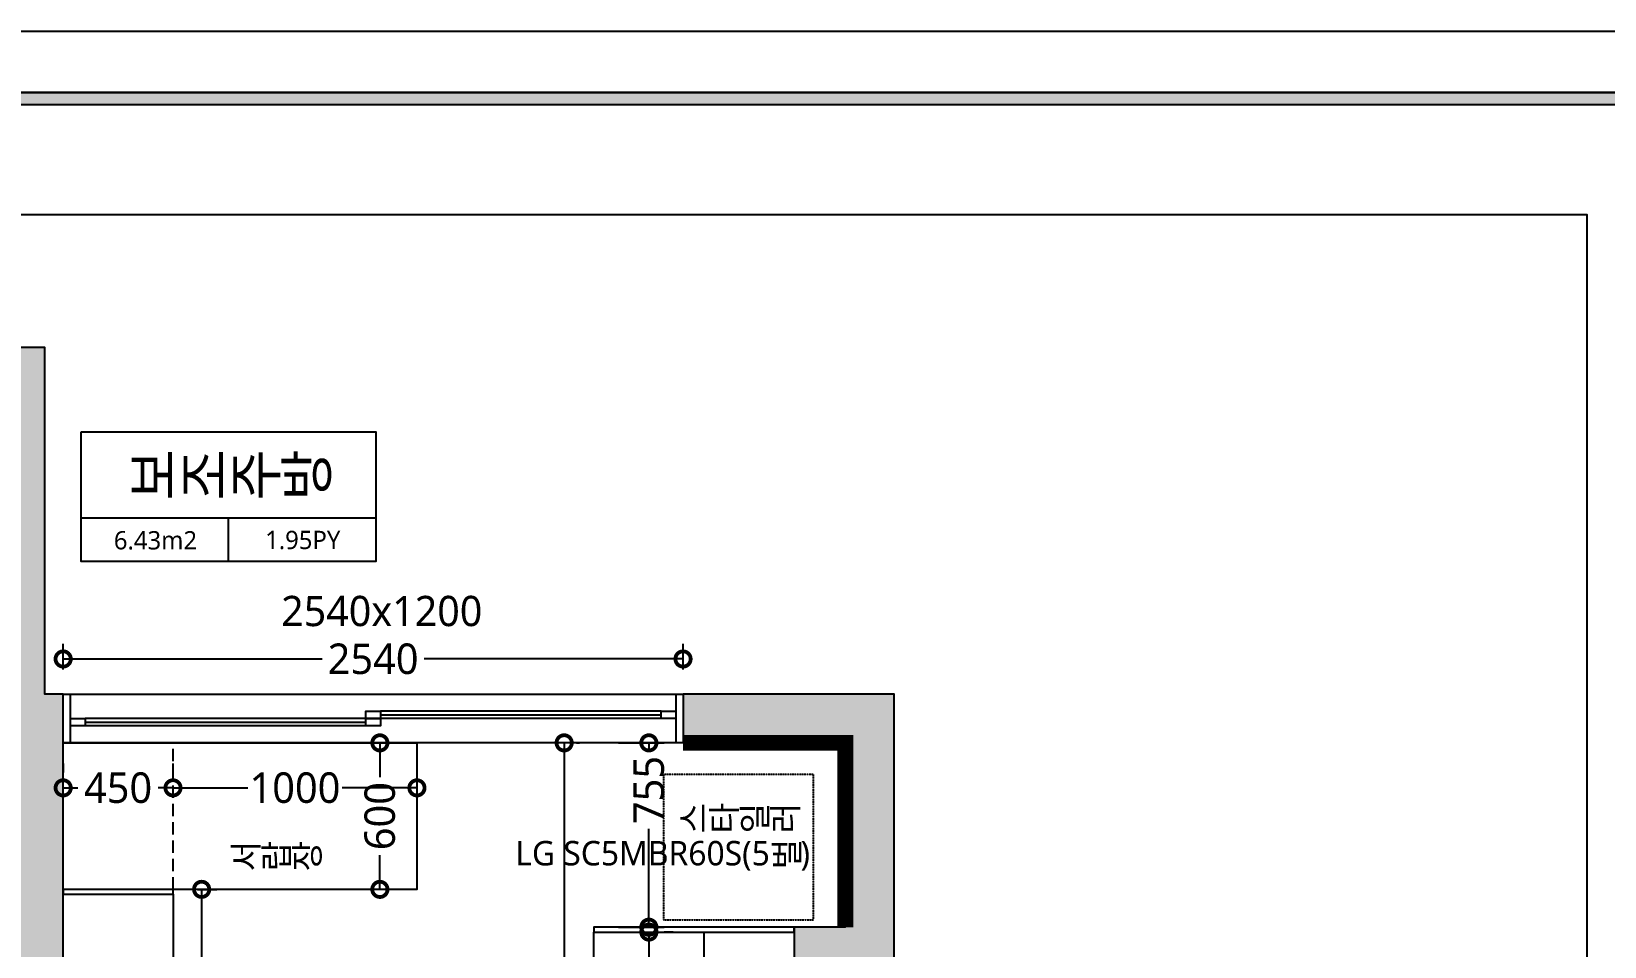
# Model space of a CAD drawing. Header units: millimetres. Extents: x -41292 to 298682, y -22072 to 33155.
# Drawn here: x 202458 to 208904, y 11255 to 15003 of the extents above; entities that cross this region are included whole.
import ezdxf
from ezdxf.enums import TextEntityAlignment as Align

# ---------------------------------------------------------------- set-up
doc = ezdxf.new("R2010")
doc.units = ezdxf.units.MM
for name, pattern in [('CONT', [2, 1, 1]), ('DASHED2', [0.375, 0.25, -0.125]), ('DH-HID2', [1.2, 0.8, -0.4]), ('HID', [2.3, 1.5, -0.8])]:
    doc.linetypes.add(name, pattern=pattern)
for name, color, linetype in [('0-ELC TEXT', 7, 'Continuous'), ('03-TEXT', 3, 'Continuous'), ('06-FUR', 6, 'Continuous'), ('FORM(YOURNAME)-11', 1, 'Continuous'), ('FU-FURM', 251, 'DH-HID2'), ('S-DIM', 7, 'Continuous'), ('벽1', 2, 'Continuous'), ('인테리어_가구_제작', 6, 'Continuous'), ('인테리어_기타', 8, 'Continuous'), ('인테리어_키친', 6, 'Continuous'), ('인테리어_해치_벽체', 8, 'Continuous'), ('창호', 4, 'Continuous'), ('틀', 8, 'Continuous')]:
    doc.layers.add(name, color=color, linetype=linetype)
doc.styles.add('YOURNAME', font='@Microsoft JhengHei UI Light.ttf')
doc.styles.add('넥슨고딕', font='@Microsoft JhengHei Light.ttf')
doc.styles.add('돋움', font='malgun.ttf')
doc.styles.add('코레일둥고', font='@Microsoft JhengHei Light.ttf')
doc.dimstyles.new('50', dxfattribs={"dimscale": 50, "dimtxt": 2.5, "dimasz": 2.5, "dimexe": 1.25, "dimexo": 2, "dimtad": 0, "dimdec": 0, "dimtxsty": '넥슨고딕', "dimblk": 'DOTSMALL', "dimcen": 2.5, "dimclrd": 1, "dimclre": 1, "dimclrt": 2, "dimadec": 0, "dimazin": 0, "dimtfac": 1, "dimtdec": 0, "dimtix": 1, "dimtmove": 0, "dimatfit": 3, "dimldrblk": 'DOTSMALL', "dimfxl": 1.25, "dimarcsym": 0})

# ---------------------------------------------------------------- blocks, each defined once
blk = doc.blocks.new('FORM-ELEVATION')
at = {"layer": 'FORM(YOURNAME)-11'}
h = blk.add_hatch(color=256, dxfattribs=at)
h.dxf.hatch_style = 1
h.paths.add_polyline_path([(-10309, 35708), (71691, 35708), (71691, 35508), (-10309, 35508)])
h.paths.add_polyline_path([(-10309, -21492), (71691, -21492), (71691, -21692), (-10309, -21692)])
at = {"layer": 'Defpoints', "color": 158}
blk.add_lwpolyline([(-10309, -21692), (71691, -21692), (71691, 35708), (-10309, 35708)], close=True, dxfattribs=at)
at = {"layer": 'Defpoints'}
blk.add_lwpolyline([(-8309, 33708), (61071, 33708), (61071, -19692), (-8309, -19692)], close=True, dxfattribs=at)
at = {"layer": 'FORM(YOURNAME)-11', "color": 250}
blk.add_lwpolyline([(-11309, -22692), (72691, -22692), (72691, 36708), (-11309, 36708)], close=True, dxfattribs=at)
at = {"layer": 'FORM(YOURNAME)-11'}
blk.add_lwpolyline([(-10309, 35708), (71691, 35708), (71691, 35508), (-10309, 35508)], close=True, dxfattribs=at)
at = {"layer": 'FORM(YOURNAME)-11', "color": 3, "style": 'YOURNAME'}
for tag, height, p in [('1', 451, (71041, -1219)), ('2', 451, (71041, -1863)), ('3', 451, (71041, -3150)), ('4', 451, (71041, -5081)), ('5', 515, (71041, -7398)), ('6', 515, (71041, -9650)), ('7', 515, (71041, -11903)), ('8', 515, (71041, -14155)), ('9', 515, (71041, -16408)), ('10', 515, (66791, -18596)), ('11', 515, (71041, -18660)), ('12', 515, (66791, -20848)), ('13', 515, (71041, -20848))]:
    blk.add_attdef(tag, text='', height=height, dxfattribs=at).set_placement(p, align=Align.MIDDLE_RIGHT)
blk = doc.blocks.new('asesdxd')
at = {"layer": '창호'}
for p, q in [((85881, 12189.4), (84731, 12189.4)), ((87091, 12219.4), (85941, 12219.4)), ((87091, 12189.4), (85941, 12189.4)), ((85881, 12159.4), (84731, 12159.4))]:
    blk.add_line(p, q, dxfattribs=at)
at = {"layer": '틀'}
for p, q in [((84641, 12289.4), (87181, 12289.4)), ((84641, 12089.4), (84641, 12289.4)), ((84671, 12089.4), (84671, 12289.4)), ((87151, 12289.4), (87151, 12089.4)), ((87181, 12289.4), (87181, 12089.4)), ((85941, 12204.4), (87091, 12204.4)), ((84731, 12174.4), (85881, 12174.4)), ((87181, 12089.4), (84641, 12089.4))]:
    blk.add_line(p, q, dxfattribs=at)
for points in [[(84671, 12159.4), (84671, 12189.4), (84731, 12189.4), (84731, 12159.4)], [(85881, 12189.4), (85881, 12219.4), (85941, 12219.4), (85941, 12189.4)], [(85881, 12159.4), (85881, 12189.4), (85941, 12189.4), (85941, 12159.4)], [(87091, 12189.4), (87091, 12219.4), (87151, 12219.4), (87151, 12189.4)]]:
    blk.add_lwpolyline(points, close=True, dxfattribs=at)
blk = doc.blocks.new('rhsiehxedsl')
at = {"layer": '인테리어_해치_벽체'}
h = blk.add_hatch(color=256, dxfattribs=at)
h.dxf.hatch_style = 1
h.paths.add_polyline_path([(54266, -16290.6), (54266, -16490.6), (54366, -16490.6), (54366, -21710.6), (54566, -21710.6), (54566, -19100.6), (54641, -19100.6), (54641, -17710.6), (54566, -17710.6), (54566, -16290.6)])
h.paths.add_polyline_path([(52456, -17810.6), (53466, -17810.6), (53466, -18020.6), (52456, -18020.6)])
h.paths.add_polyline_path([(57966, -28160.6), (57966, -28360.6), (59146, -28360.6), (59146, -18980.6), (58046, -18980.6), (58046, -17710.6), (57181, -17710.6), (57181, -17910.6), (57846, -17910.6), (57846, -18665.6), (57636, -18665.6), (57636, -18880.6), (57266, -18880.6), (57266, -21510.6), (55466, -21510.6), (55466, -21710.6), (56386, -21710.6), (56386, -23110.6), (55556, -23110.6), (55556, -23310.6), (57236, -23310.6), (57236, -21810.6), (57566, -21810.6), (57566, -21710.6), (57466, -21710.6), (57466, -19230.6), (58986, -19230.6), (58986, -21710.6), (58366, -21710.6), (58366, -21810.6), (58986, -21810.6), (58986, -23210.6), (58846, -23210.6), (58846, -26860.6), (57966, -26860.6), (57966, -27060.6), (58846, -27060.6), (58846, -28160.6)])
h.paths.add_polyline_path([(54456, -27060.6), (54966, -27060.6), (54966, -26860.6), (54656, -26860.6), (54656, -23110.6), (54456, -23110.6)])
h.paths.add_polyline_path([(54456, -28160.6), (54566, -28160.6), (54566, -28650.6), (54456, -28650.6)])
h.paths.add_polyline_path([(49456, -23190.6), (49656, -23190.6), (49656, -28650.6), (49456, -28650.6)])
h.paths.add_polyline_path([(48556, -23190.6), (48556, -23390.6), (45866, -23390.6), (45866, -28280.6), (46566, -28280.6), (46566, -28480.6), (45666, -28480.6), (45666, -23190.6)])
h.paths.add_polyline_path([(49616, -18160.6), (50716, -18160.6), (50716, -18920.6), (49616, -18920.6)], flags=16)
h.paths.add_polyline_path([(48866, -16790.6), (49496, -16790.6), (49496, -16290.6), (50806, -16290.6), (50806, -16490.6), (49616, -16490.6), (49616, -17950.6), (50766, -17950.6), (50766, -17810.6), (51456, -17810.6), (51456, -18020.6), (50916, -18020.6), (50916, -21660.6), (49966, -21660.6), (49966, -21460.6), (50716, -21460.6), (50716, -19120.6), (49166, -19120.6), (49166, -21660.6), (48966, -21660.6), (48966, -18980.6), (49516, -18980.6), (49516, -18160.6), (48966, -18160.6), (48966, -17950.6), (49296, -17950.6), (49296, -17730.6), (49516, -17730.6), (49516, -16990.6), (48866, -16990.6)])
h.paths.add_polyline_path([(45666, -16790.6), (45866, -16790.6), (45866, -21460.6), (48066, -21460.6), (48066, -21660.6), (45866, -21660.6), (45866, -22050.6), (45666, -22050.6)])
at = {"layer": '벽1'}
for points in [[(54266, -16290.6), (54266, -16490.6), (54366, -16490.6), (54366, -21710.6), (54566, -21710.6), (54566, -19100.6), (54641, -19100.6), (54641, -17710.6), (54566, -17710.6), (54566, -16290.6), (54266, -16290.6)], [(58046, -18980.6), (58046, -17710.6), (57181, -17710.6), (57181, -17910.6), (57846, -17910.6), (57846, -18665.6), (57636, -18665.6), (57636, -18880.6)]]:
    blk.add_lwpolyline(points, dxfattribs=at)
blk = doc.blocks.new('_DotSmall')
at = {"color": 0, "linetype": 'ByBlock', "const_width": 0.5}
blk.add_lwpolyline([(-0.0625, 0, 1), (0.0625, 0, 1)], format="xyb", close=True, dxfattribs=at)
blk = doc.blocks.new('*D316')
at = {"layer": 'Defpoints', "color": 0, "transparency": 16777216}
for p in [(202588.2, 11905.1), (203038.2, 11905.1), (203038.2, 11905.1)]:
    blk.add_point(p, dxfattribs=at)
at = {"layer": 'S-DIM', "color": 1, "lineweight": -2, "transparency": 16777216}
for p, q in [((202588.2, 12005.1), (202588.2, 11967.6)), ((203038.2, 12005.1), (203038.2, 11967.6)), ((202588.2, 11905.1), (202648.5, 11905.1)), ((203038.2, 11905.1), (202977.9, 11905.1))]:
    blk.add_line(p, q, dxfattribs=at)
at = {"layer": 'S-DIM', "color": 1, "lineweight": -2, "transparency": 16777216, "xscale": 125, "yscale": 125, "zscale": 125, "rotation": 180}
blk.add_blockref('_DotSmall', (202588.2, 11905.1), dxfattribs=at)
at = {"layer": 'S-DIM', "color": 1, "lineweight": -2, "transparency": 16777216, "xscale": 125, "yscale": 125, "zscale": 125}
blk.add_blockref('_DotSmall', (203038.2, 11905.1), dxfattribs=at)
at = {"layer": 'S-DIM', "color": 2, "transparency": 16777216, "insert": (202813.2, 11905.1), "char_height": 125, "attachment_point": 5, "style": '넥슨고딕'}
blk.add_mtext('450', dxfattribs=at)
blk = doc.blocks.new('*D317')
at = {"layer": 'Defpoints', "color": 0, "transparency": 16777216}
for p in [(203038.2, 11905.1), (204037.8, 11905.1), (204037.8, 11905.1)]:
    blk.add_point(p, dxfattribs=at)
at = {"layer": 'S-DIM', "color": 1, "lineweight": -2, "transparency": 16777216}
for p, q in [((203038.2, 12005.1), (203038.2, 11967.6)), ((204037.8, 12005.1), (204037.8, 11967.6)), ((203038.2, 11905.1), (203344.3, 11905.1)), ((204037.8, 11905.1), (203731.8, 11905.1))]:
    blk.add_line(p, q, dxfattribs=at)
at = {"layer": 'S-DIM', "color": 1, "lineweight": -2, "transparency": 16777216, "xscale": 125, "yscale": 125, "zscale": 125, "rotation": 180}
blk.add_blockref('_DotSmall', (203038.2, 11905.1), dxfattribs=at)
at = {"layer": 'S-DIM', "color": 1, "lineweight": -2, "transparency": 16777216, "xscale": 125, "yscale": 125, "zscale": 125}
blk.add_blockref('_DotSmall', (204037.8, 11905.1), dxfattribs=at)
at = {"layer": 'S-DIM', "color": 2, "transparency": 16777216, "insert": (203538, 11905.1), "char_height": 125, "attachment_point": 5, "style": '넥슨고딕'}
blk.add_mtext('1000', dxfattribs=at)
blk = doc.blocks.new('*D318')
at = {"layer": 'Defpoints', "color": 0, "transparency": 16777216}
for p in [(204037.8, 12089.4), (203886, 11489.4), (204037.8, 11489.4)]:
    blk.add_point(p, dxfattribs=at)
at = {"layer": 'S-DIM', "color": 1, "lineweight": -2, "transparency": 16777216}
for p, q in [((203937.8, 12089.4), (203823.5, 12089.4)), ((203886, 12089.4), (203886, 11949.5)), ((203886, 11489.4), (203886, 11629.3)), ((203937.8, 11489.4), (203823.5, 11489.4))]:
    blk.add_line(p, q, dxfattribs=at)
at = {"layer": 'S-DIM', "color": 1, "lineweight": -2, "transparency": 16777216, "xscale": 125, "yscale": 125, "zscale": 125}
for p, rotation in [((203886, 12089.4), 90), ((203886, 11489.4), 270)]:
    blk.add_blockref('_DotSmall', p, dxfattribs=dict(at, rotation=rotation))
at = {"layer": 'S-DIM', "color": 2, "transparency": 16777216, "insert": (203886, 11789.4), "char_height": 125, "attachment_point": 5, "rotation": 90, "style": '넥슨고딕'}
blk.add_mtext('600', dxfattribs=at)
blk = doc.blocks.new('*D319')
at = {"layer": 'Defpoints', "color": 0, "transparency": 16777216}
for p in [(203038.2, 11489.4), (203038.2, 9489.4), (203155.6, 9489.4)]:
    blk.add_point(p, dxfattribs=at)
at = {"layer": 'S-DIM', "color": 1, "lineweight": -2, "transparency": 16777216}
for p, q in [((203138.2, 11489.4), (203218.1, 11489.4)), ((203155.6, 11489.4), (203155.6, 10696.6)), ((203155.6, 9489.4), (203155.6, 10282.1)), ((203138.2, 9489.4), (203218.1, 9489.4))]:
    blk.add_line(p, q, dxfattribs=at)
at = {"layer": 'S-DIM', "color": 1, "lineweight": -2, "transparency": 16777216, "xscale": 125, "yscale": 125, "zscale": 125}
for p, rotation in [((203155.6, 11489.4), 90), ((203155.6, 9489.4), 270)]:
    blk.add_blockref('_DotSmall', p, dxfattribs=dict(at, rotation=rotation))
at = {"layer": 'S-DIM', "color": 2, "transparency": 16777216, "insert": (203155.6, 10489.4), "char_height": 125, "attachment_point": 5, "rotation": 90, "style": '넥슨고딕'}
blk.add_mtext('2000', dxfattribs=at)
blk = doc.blocks.new('*D322')
at = {"layer": 'Defpoints', "color": 0, "transparency": 16777216}
for p in [(204988.2, 11314.4), (204988.2, 8489.4), (204988.2, 8489.4)]:
    blk.add_point(p, dxfattribs=at)
at = {"layer": 'S-DIM', "color": 1, "lineweight": -2, "transparency": 16777216}
for p, q in [((204988.2, 11314.4), (204988.2, 10106.7)), ((205088.2, 11314.4), (205050.7, 11314.4)), ((204988.2, 8489.4), (204988.2, 9697.1)), ((205088.2, 8489.4), (205050.7, 8489.4))]:
    blk.add_line(p, q, dxfattribs=at)
at = {"layer": 'S-DIM', "color": 1, "lineweight": -2, "transparency": 16777216, "xscale": 125, "yscale": 125, "zscale": 125}
for p, rotation in [((204988.2, 11314.4), 90), ((204988.2, 8489.4), 270)]:
    blk.add_blockref('_DotSmall', p, dxfattribs=dict(at, rotation=rotation))
at = {"layer": 'S-DIM', "color": 2, "transparency": 16777216, "insert": (204988.2, 9901.9), "char_height": 125, "attachment_point": 5, "rotation": 90, "style": '넥슨고딕'}
blk.add_mtext('2825', dxfattribs=at)
blk = doc.blocks.new('*D327')
at = {"layer": 'Defpoints', "color": 0, "transparency": 16777216}
for p in [(204592, 12089.4), (204592, 8489.4), (204641.1, 8489.4)]:
    blk.add_point(p, dxfattribs=at)
at = {"layer": 'S-DIM', "color": 1, "lineweight": -2, "transparency": 16777216}
for p, q in [((204641.1, 12089.4), (204641.1, 10495.8)), ((204692, 12089.4), (204703.6, 12089.4)), ((204641.1, 8489.4), (204641.1, 10083)), ((204692, 8489.4), (204703.6, 8489.4))]:
    blk.add_line(p, q, dxfattribs=at)
at = {"layer": 'S-DIM', "color": 1, "lineweight": -2, "transparency": 16777216, "xscale": 125, "yscale": 125, "zscale": 125}
for p, rotation in [((204641.1, 12089.4), 90), ((204641.1, 8489.4), 270)]:
    blk.add_blockref('_DotSmall', p, dxfattribs=dict(at, rotation=rotation))
at = {"layer": 'S-DIM', "color": 2, "transparency": 16777216, "insert": (204641.1, 10289.4), "char_height": 125, "attachment_point": 5, "rotation": 90, "style": '넥슨고딕'}
blk.add_mtext('3600', dxfattribs=at)
blk = doc.blocks.new('*D371')
at = {"layer": 'Defpoints', "color": 0, "transparency": 16777216}
for p in [(204763.2, 12089.4), (204988.2, 12089.4), (204763.2, 11334.4)]:
    blk.add_point(p, dxfattribs=at)
at = {"layer": 'S-DIM', "color": 1, "lineweight": -2, "transparency": 16777216}
for p, q in [((204863.2, 12089.4), (205050.7, 12089.4)), ((204988.2, 12089.4), (204988.2, 12054.6)), ((204988.2, 11334.4), (204988.2, 11737.9)), ((204863.2, 11334.4), (205050.7, 11334.4))]:
    blk.add_line(p, q, dxfattribs=at)
at = {"layer": 'S-DIM', "color": 1, "lineweight": -2, "transparency": 16777216, "xscale": 125, "yscale": 125, "zscale": 125}
for p, rotation in [((204988.2, 12089.4), 90), ((204988.2, 11334.4), 270)]:
    blk.add_blockref('_DotSmall', p, dxfattribs=dict(at, rotation=rotation))
at = {"layer": 'S-DIM', "color": 2, "transparency": 16777216, "insert": (204988.2, 11896.3), "char_height": 125, "attachment_point": 5, "rotation": 90, "style": '넥슨고딕'}
blk.add_mtext('755', dxfattribs=at)
blk = doc.blocks.new('*D375')
at = {"layer": 'Defpoints', "color": 0, "transparency": 16777216}
for p in [(205128.2, 12433), (202588.2, 12289.4), (205128.2, 12289.4)]:
    blk.add_point(p, dxfattribs=at)
at = {"layer": 'S-DIM', "color": 1, "lineweight": -2, "transparency": 16777216}
for p, q in [((202588.2, 12389.4), (202588.2, 12495.5)), ((205128.2, 12389.4), (205128.2, 12495.5)), ((202588.2, 12433), (203649.5, 12433)), ((205128.2, 12433), (204066.9, 12433))]:
    blk.add_line(p, q, dxfattribs=at)
at = {"layer": 'S-DIM', "color": 1, "lineweight": -2, "transparency": 16777216, "xscale": 125, "yscale": 125, "zscale": 125, "rotation": 180}
blk.add_blockref('_DotSmall', (202588.2, 12433), dxfattribs=at)
at = {"layer": 'S-DIM', "color": 1, "lineweight": -2, "transparency": 16777216, "xscale": 125, "yscale": 125, "zscale": 125}
blk.add_blockref('_DotSmall', (205128.2, 12433), dxfattribs=at)
at = {"layer": 'S-DIM', "color": 2, "transparency": 16777216, "insert": (203858.2, 12433), "char_height": 125, "attachment_point": 5, "style": '넥슨고딕'}
blk.add_mtext('2540', dxfattribs=at)

msp = doc.modelspace()

# ---------------------------------------------------------------- linework, layer by layer
at = {"color": 244, "linetype": 'HID', "ltscale": 30, "true_color": 0x991b1e, "const_width": 65}
msp.add_lwpolyline([(205128.22, 12089.4), (205793.22, 12089.4), (205793.22, 11334.4)], dxfattribs=at)
at = {"layer": '06-FUR'}
for points in [[(202588.22, 12089.4), (204037.85, 12089.4), (204037.85, 11489.4), (202588.22, 11489.4), (202588.22, 12089.4)], [(202588.22, 11469.4), (203038.22, 11469.4), (203038.22, 11489.4), (202588.22, 11489.4), (202588.22, 11469.4)], [(205583.22, 11334.4), (204763.22, 11334.4), (204763.22, 11314.4), (205583.22, 11314.4), (205583.22, 11334.4)]]:
    msp.add_lwpolyline(points, dxfattribs=at)
msp.add_lwpolyline([(202588.22, 11469.4), (203038.22, 11469.4), (203038.22, 9509.4), (202588.22, 9509.4)], close=True, dxfattribs=at)
msp.add_lwpolyline([(203633.22, 8939.4), (204463.22, 8939.4, 0.4142136), (204763.22, 9239.4), (204763.22, 11314.4), (205213.22, 11314.4), (205213.22, 8489.4), (203633.22, 8489.4)], format="xyb", close=True, dxfattribs=at)
at = {"layer": 'FU-FURM'}
msp.add_lwpolyline([(205663.22, 11959.4), (205048.22, 11959.4), (205048.22, 11364.4), (205663.22, 11364.4), (205663.22, 11959.4)], dxfattribs=at)
at = {"layer": '인테리어_기타', "color": 152, "true_color": 0x2776bb}
msp.add_line((203265.36, 12832.77), (203265.36, 13009.65), dxfattribs=at)
msp.add_lwpolyline([(202661.76, 13363.41), (203868.96, 13363.41), (203868.96, 13009.65), (202661.76, 13009.65)], close=True, dxfattribs=at)
msp.add_lwpolyline([(203868.96, 13009.65), (203868.96, 12832.77), (202661.76, 12832.77), (202661.76, 13009.65)], dxfattribs=at)
at = {"layer": '인테리어_키친', "color": 8, "linetype": 'DASHED2', "ltscale": 200}
msp.add_lwpolyline([(203038.22, 11489.4), (203038.22, 12089.4)], dxfattribs=at)

# ---------------------------------------------------------------- block references
for name, p in [('asesdxd', (117947.24, 0)), ('rhsiehxedsl', (147947.24, 30000))]:
    msp.add_blockref(name, p)
at = {"layer": '인테리어_가구_제작', "color": 8, "linetype": 'CONT', "ltscale": 200, "xscale": 0.25, "yscale": 0.25, "zscale": 0.25}
msp.add_blockref('FORM-ELEVATION', (193563.65, 5826.1), dxfattribs=at)

# ---------------------------------------------------------------- texts
at = {"layer": '0-ELC TEXT', "style": '코레일둥고'}
for s, p in [('스타일러', (205101.52, 11834.63)), ('서랍장', (203267.15, 11679.45)), ('LG SC5MBR60S(5벌)', (204440.77, 11687.53))]:
    msp.add_text(s, height=100, dxfattribs=at).set_placement(p, align=Align.TOP_LEFT)
at = {"layer": '03-TEXT'}
for s, height, style, p in [('보조주방', 166.667, '코레일둥고', (203260.39, 13109.96)), ('6.43m2', 75, '넥슨고딕', (202966.34, 12881.66)), ('1.95PY', 75, '넥슨고딕', (203569.84, 12883.05))]:
    msp.add_text(s, height=height, dxfattribs=dict(at, style=style)).set_placement(p, align=Align.CENTER)
at = {"layer": '인테리어_기타', "color": 152, "true_color": 0x2776bb, "insert": (203481.36, 12691.52), "char_height": 123.996, "attachment_point": 1, "style": '돋움'}
msp.add_mtext_dynamic_manual_height_columns('2540x1200', width=907.5443, gutter_width=184.39, heights=[260.41], dxfattribs=at)

# ---------------------------------------------------------------- dimensions: what is measured, and where the dimension line sits
at = {"layer": 'S-DIM'}
for base, p1, p2, picture, middle in [((205128.22, 12433.04), (202588.22, 12289.4), (205128.22, 12289.4), '*D375', (203858.22, 12433.04)), ((203038.22, 11905.08), (202588.22, 11905.08), (203038.22, 11905.08), '*D316', (202813.22, 11905.08)), ((204037.85, 11905.08), (203038.22, 11905.08), (204037.85, 11905.08), '*D317', (203538.03, 11905.08))]:
    dim = msp.add_linear_dim(base=base, p1=p1, p2=p2, dimstyle='50', dxfattribs=at)
    dim.commit()
    dim.dimension.update_dxf_attribs({"geometry": picture, "text_midpoint": middle})
for base, p1, p2, picture, middle in [((203885.98, 11489.4), (204037.85, 12089.4), (204037.85, 11489.4), '*D318', (203885.98, 11789.4)), ((204641.12, 8489.4), (204592.02, 12089.4), (204592.02, 8489.4), '*D327', (204641.12, 10289.4)), ((203155.59, 9489.4), (203038.22, 11489.4), (203038.22, 9489.4), '*D319', (203155.59, 10489.4)), ((204988.22, 8489.4), (204988.22, 11314.4), (204988.22, 8489.4), '*D322', (204988.22, 9901.9))]:
    dim = msp.add_linear_dim(base=base, p1=p1, p2=p2, angle=90, dimstyle='50', dxfattribs=at)
    dim.commit()
    dim.dimension.update_dxf_attribs({"geometry": picture, "text_midpoint": middle})
dim = msp.add_linear_dim(base=(204988.22, 12089.4), p1=(204763.22, 11334.4), p2=(204763.22, 12089.4), angle=90, dimstyle='50', dxfattribs=at)
dim.commit()
dim.dimension.update_dxf_attribs({"geometry": '*D371', "text_midpoint": (204988.22, 11896.26), "dimtype": 160})

doc.saveas('drawing.dxf')
